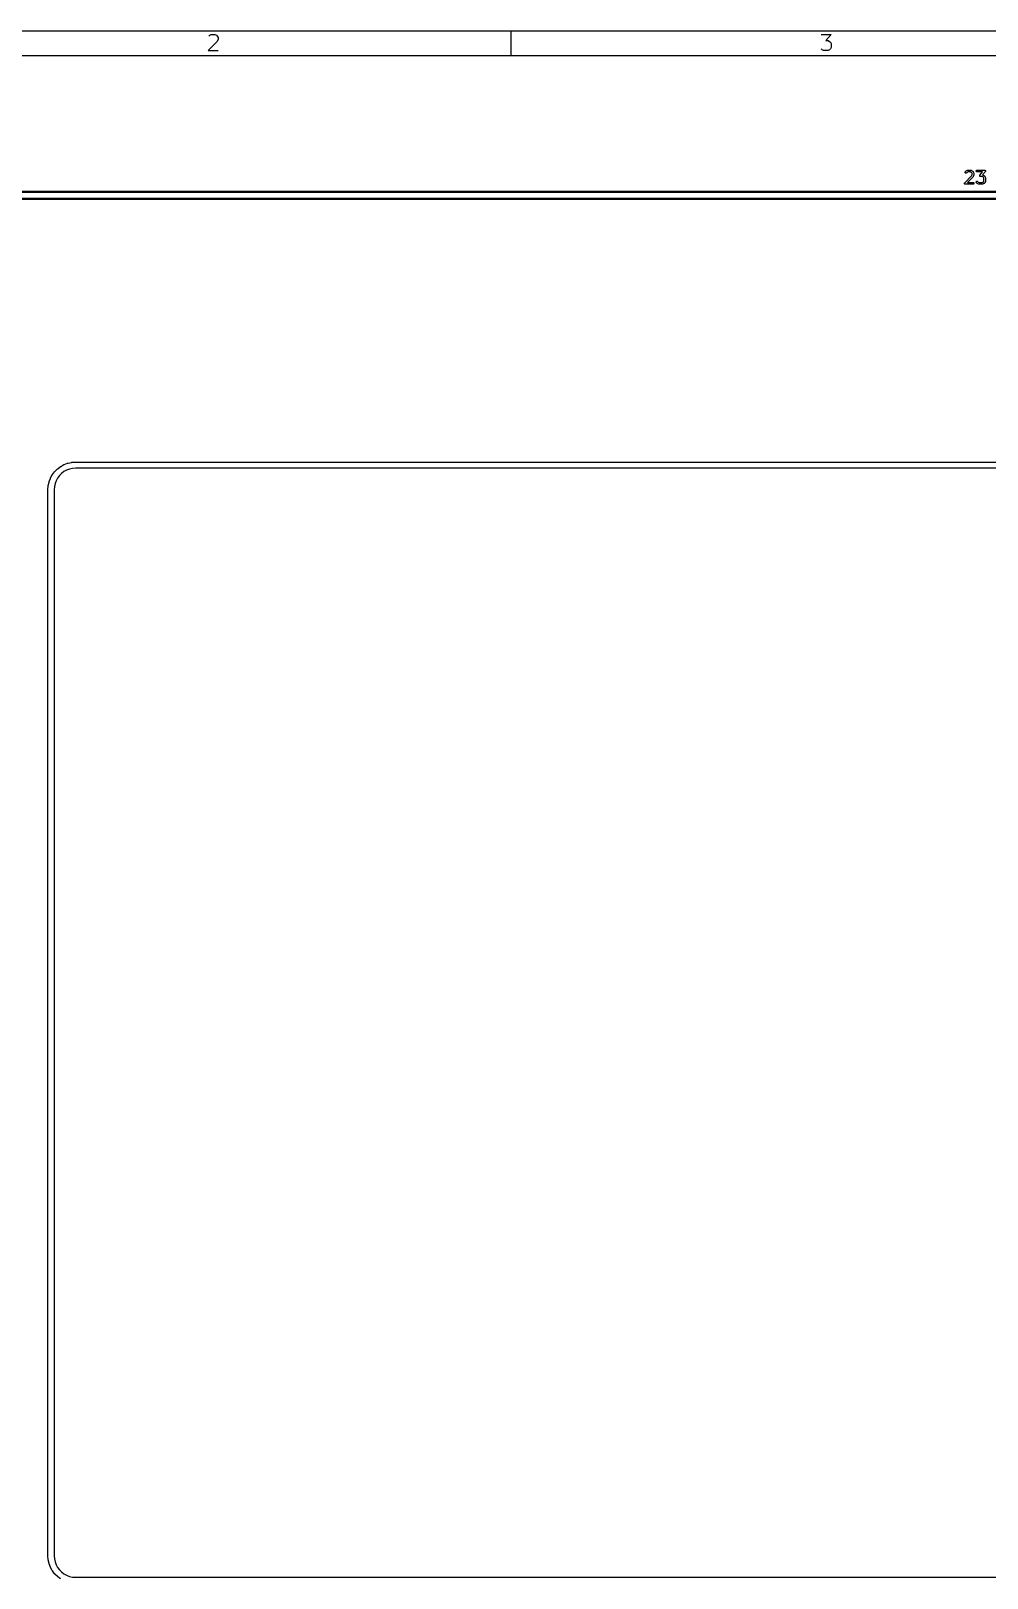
# Model space of a CAD drawing. Header units: inches. Extents: x 0.4 to 11.3, y -7.9 to -0.4.
# Drawn here: x 2.789 to 5.858, y -5.364 to -0.394 of the extents above; entities that cross this region are included whole.
import ezdxf

# ---------------------------------------------------------------- set-up
doc = ezdxf.new("R2010")
doc.units = ezdxf.units.IN
doc.header["$MEASUREMENT"] = 0
doc.layers.add('Adhesive', color=254, linetype='CONTINUOUS', true_color=0xb4dbd2)

msp = doc.modelspace()

# ---------------------------------------------------------------- linework, layer by layer
at = {"layer": 'Adhesive', "linetype": 'CONTINUOUS'}
for p, q in [((5.7889, -0.8456), (5.7907, -0.8437)), ((5.7907, -0.8437), (5.791, -0.8435)), ((5.791, -0.8435), (5.791, -0.8434)), ((5.791, -0.8434), (5.7911, -0.8434)), ((5.7911, -0.8434), (5.7912, -0.8433)), ((5.7912, -0.8433), (5.7913, -0.8433)), ((5.7913, -0.8433), (5.7915, -0.8431)), ((5.7915, -0.8431), (5.7953, -0.8412)), ((5.7953, -0.8412), (5.7958, -0.841)), ((5.7958, -0.841), (5.7959, -0.841)), ((5.7959, -0.841), (5.796, -0.841)), ((5.796, -0.841), (5.7966, -0.8409)), ((5.7966, -0.8409), (5.806, -0.8409)), ((5.806, -0.8409), (5.8065, -0.841)), ((5.8065, -0.841), (5.8066, -0.841)), ((5.8066, -0.841), (5.8067, -0.841)), ((5.8067, -0.841), (5.8073, -0.8412)), ((5.8073, -0.8412), (5.811, -0.8431)), ((5.811, -0.8431), (5.8113, -0.8433)), ((5.8113, -0.8433), (5.8113, -0.8433)), ((5.8113, -0.8433), (5.8114, -0.8434)), ((5.8114, -0.8434), (5.8115, -0.8434)), ((5.8115, -0.8434), (5.8116, -0.8435)), ((5.8116, -0.8435), (5.8118, -0.8437)), ((5.8118, -0.8437), (5.8137, -0.8456)), ((5.8237, -0.8433), (5.8241, -0.8423)), ((5.8237, -0.8445), (5.8237, -0.8433)), ((5.8241, -0.8455), (5.8237, -0.8445)), ((5.8241, -0.8423), (5.8249, -0.8414)), ((5.8249, -0.8414), (5.826, -0.841)), ((5.826, -0.841), (5.8266, -0.8409)), ((5.8266, -0.8409), (5.8509, -0.8409)), ((5.8509, -0.8409), (5.8513, -0.841)), ((5.8513, -0.841), (5.8513, -0.841)), ((5.8513, -0.841), (5.8514, -0.841)), ((5.8514, -0.841), (5.8515, -0.841)), ((5.8515, -0.841), (5.852, -0.8412)), ((5.852, -0.8412), (5.8524, -0.8413)), ((5.8524, -0.8413), (5.8525, -0.8414)), ((5.8525, -0.8414), (5.8526, -0.8414)), ((5.8526, -0.8414), (5.8529, -0.8418)), ((5.8529, -0.8418), (5.8533, -0.8421)), ((5.8533, -0.8421), (5.8533, -0.8422)), ((5.8533, -0.8422), (5.8534, -0.8423)), ((5.8534, -0.8423), (5.8536, -0.8427)), ((5.8537, -0.8449), (5.8535, -0.8454)), ((5.8536, -0.8427), (5.8538, -0.8431)), ((5.8538, -0.8445), (5.8537, -0.8449)), ((5.8538, -0.8431), (5.8538, -0.8432)), ((5.8538, -0.8432), (5.8538, -0.8433)), ((5.8538, -0.8433), (5.8538, -0.8438)), ((5.8538, -0.8438), (5.8539, -0.8443)), ((5.8539, -0.8443), (5.8538, -0.8444)), ((5.8538, -0.8444), (5.8538, -0.8445)), ((5.7862, -0.8827), (5.7866, -0.8816)), ((5.7862, -0.8838), (5.7862, -0.8827)), ((5.7866, -0.8849), (5.7862, -0.8838)), ((5.7866, -0.8816), (5.787, -0.8812)), ((5.7874, -0.8857), (5.7866, -0.8849)), ((5.787, -0.8812), (5.809, -0.8592)), ((5.7885, -0.8862), (5.7874, -0.8857)), ((5.7881, -0.8471), (5.7885, -0.846)), ((5.7881, -0.8482), (5.7881, -0.8471)), ((5.7885, -0.8493), (5.7881, -0.8482)), ((5.7885, -0.846), (5.7889, -0.8456)), ((5.7893, -0.8501), (5.7885, -0.8493)), ((5.7891, -0.8862), (5.7885, -0.8862)), ((5.8135, -0.8862), (5.7891, -0.8862)), ((5.7904, -0.8505), (5.7893, -0.8501)), ((5.7915, -0.8505), (5.7904, -0.8505)), ((5.7926, -0.8501), (5.7915, -0.8505)), ((5.793, -0.8497), (5.7926, -0.8501)), ((5.7946, -0.8482), (5.793, -0.8497)), ((5.7973, -0.8468), (5.7946, -0.8482)), ((5.8137, -0.8629), (5.7962, -0.8803)), ((5.7962, -0.8803), (5.8135, -0.8803)), ((5.8053, -0.8468), (5.7973, -0.8468)), ((5.808, -0.8482), (5.8053, -0.8468)), ((5.8092, -0.8494), (5.808, -0.8482)), ((5.809, -0.8592), (5.8105, -0.8547)), ((5.8105, -0.8521), (5.8092, -0.8494)), ((5.8105, -0.8547), (5.8105, -0.8521)), ((5.8135, -0.8803), (5.814, -0.8804)), ((5.814, -0.8862), (5.8135, -0.8862)), ((5.8137, -0.8456), (5.8139, -0.8458)), ((5.814, -0.8624), (5.8137, -0.8629)), ((5.8139, -0.8458), (5.8139, -0.8458)), ((5.8139, -0.8458), (5.814, -0.8459)), ((5.814, -0.8459), (5.814, -0.846)), ((5.814, -0.846), (5.8141, -0.8461)), ((5.8141, -0.8623), (5.814, -0.8624)), ((5.814, -0.8804), (5.8151, -0.8808)), ((5.8151, -0.8857), (5.814, -0.8862)), ((5.8141, -0.8461), (5.8142, -0.8463)), ((5.8144, -0.8617), (5.8141, -0.8622)), ((5.8141, -0.8622), (5.8141, -0.8623)), ((5.8142, -0.8463), (5.8161, -0.8501)), ((5.8163, -0.8561), (5.8144, -0.8617)), ((5.8151, -0.8808), (5.8159, -0.8816)), ((5.8159, -0.8849), (5.8151, -0.8857)), ((5.8159, -0.8816), (5.8164, -0.8827)), ((5.8164, -0.8838), (5.8159, -0.8849)), ((5.8161, -0.8501), (5.8163, -0.8506)), ((5.8163, -0.8506), (5.8163, -0.8507)), ((5.8163, -0.8507), (5.8164, -0.8508)), ((5.8164, -0.8557), (5.8163, -0.8558)), ((5.8163, -0.8558), (5.8163, -0.8561)), ((5.8164, -0.8508), (5.8164, -0.8514)), ((5.8164, -0.8514), (5.8164, -0.8551)), ((5.8164, -0.8551), (5.8164, -0.8554)), ((5.8164, -0.8554), (5.8164, -0.8555)), ((5.8164, -0.8555), (5.8164, -0.8556)), ((5.8164, -0.8556), (5.8164, -0.8557)), ((5.8164, -0.8827), (5.8164, -0.8838)), ((5.8237, -0.8789), (5.8241, -0.8779)), ((5.8237, -0.8801), (5.8237, -0.8789)), ((5.8241, -0.8812), (5.8237, -0.8801)), ((5.8249, -0.8463), (5.8241, -0.8455)), ((5.8241, -0.8779), (5.8249, -0.8771)), ((5.8245, -0.8816), (5.8241, -0.8812)), ((5.8264, -0.8835), (5.8245, -0.8816)), ((5.826, -0.8468), (5.8249, -0.8463)), ((5.8249, -0.8771), (5.826, -0.8766)), ((5.8266, -0.8468), (5.826, -0.8468)), ((5.826, -0.8766), (5.8272, -0.8766)), ((5.8266, -0.8837), (5.8264, -0.8835)), ((5.8444, -0.8468), (5.8266, -0.8468)), ((5.8267, -0.8838), (5.8266, -0.8837)), ((5.8266, -0.8837), (5.8266, -0.8837)), ((5.8268, -0.8838), (5.8267, -0.8838)), ((5.8269, -0.8839), (5.8268, -0.8838)), ((5.8271, -0.884), (5.8269, -0.8839)), ((5.8309, -0.8859), (5.8271, -0.884)), ((5.8272, -0.8766), (5.8282, -0.8771)), ((5.8282, -0.8771), (5.8287, -0.8774)), ((5.8287, -0.8774), (5.8302, -0.879)), ((5.8302, -0.879), (5.8329, -0.8803)), ((5.8314, -0.8861), (5.8309, -0.8859)), ((5.8315, -0.8861), (5.8314, -0.8861)), ((5.8316, -0.8862), (5.8315, -0.8861)), ((5.8322, -0.8862), (5.8316, -0.8862)), ((5.8435, -0.8862), (5.8322, -0.8862)), ((5.8329, -0.8803), (5.8428, -0.8803)), ((5.8349, -0.8583), (5.8351, -0.8579)), ((5.8349, -0.8584), (5.8349, -0.8583)), ((5.8349, -0.8585), (5.8349, -0.8584)), ((5.8349, -0.859), (5.8349, -0.8585)), ((5.8349, -0.8595), (5.8349, -0.859)), ((5.835, -0.8596), (5.8349, -0.8595)), ((5.835, -0.8597), (5.835, -0.8596)), ((5.8352, -0.8601), (5.835, -0.8597)), ((5.8351, -0.8579), (5.8353, -0.8574)), ((5.8354, -0.8605), (5.8352, -0.8601)), ((5.8353, -0.8573), (5.8354, -0.8572)), ((5.8353, -0.8574), (5.8353, -0.8573)), ((5.8354, -0.8572), (5.8356, -0.8569)), ((5.8354, -0.8572), (5.8354, -0.8572)), ((5.8354, -0.8606), (5.8354, -0.8605)), ((5.8355, -0.8607), (5.8354, -0.8606)), ((5.8358, -0.861), (5.8355, -0.8607)), ((5.8356, -0.8569), (5.8444, -0.8468)), ((5.8362, -0.8613), (5.8358, -0.861)), ((5.8363, -0.8614), (5.8362, -0.8613)), ((5.8364, -0.8614), (5.8363, -0.8614)), ((5.8368, -0.8616), (5.8364, -0.8614)), ((5.8373, -0.8618), (5.8368, -0.8616)), ((5.8374, -0.8618), (5.8373, -0.8618)), ((5.8375, -0.8618), (5.8374, -0.8618)), ((5.8374, -0.8618), (5.8374, -0.8618)), ((5.8378, -0.8618), (5.8375, -0.8618)), ((5.8428, -0.8618), (5.8378, -0.8618)), ((5.8455, -0.8632), (5.8428, -0.8618)), ((5.8428, -0.8803), (5.8455, -0.879)), ((5.844, -0.8862), (5.8435, -0.8862)), ((5.8441, -0.8861), (5.844, -0.8862)), ((5.8442, -0.8861), (5.8441, -0.8861)), ((5.8532, -0.8458), (5.8442, -0.856)), ((5.8442, -0.856), (5.8448, -0.8562)), ((5.8448, -0.8859), (5.8442, -0.8861)), ((5.8448, -0.8562), (5.8485, -0.8581)), ((5.8485, -0.884), (5.8448, -0.8859)), ((5.8466, -0.8644), (5.8455, -0.8632)), ((5.8455, -0.879), (5.8466, -0.8778)), ((5.848, -0.8671), (5.8466, -0.8644)), ((5.8466, -0.8778), (5.848, -0.8751)), ((5.848, -0.8751), (5.848, -0.8671)), ((5.8485, -0.8581), (5.8488, -0.8583)), ((5.8488, -0.8839), (5.8485, -0.884)), ((5.8488, -0.8583), (5.8488, -0.8583)), ((5.8488, -0.8583), (5.8489, -0.8584)), ((5.8489, -0.8838), (5.8488, -0.8838)), ((5.8488, -0.8838), (5.8488, -0.8839)), ((5.8489, -0.8584), (5.849, -0.8584)), ((5.849, -0.8837), (5.8489, -0.8838)), ((5.849, -0.8584), (5.8491, -0.8585)), ((5.8491, -0.8837), (5.849, -0.8837)), ((5.8491, -0.8585), (5.8493, -0.8587)), ((5.8493, -0.8835), (5.8491, -0.8837)), ((5.8493, -0.8587), (5.8512, -0.8606)), ((5.8512, -0.8816), (5.8493, -0.8835)), ((5.8512, -0.8606), (5.8513, -0.8608)), ((5.8513, -0.8814), (5.8512, -0.8816)), ((5.8513, -0.8608), (5.8514, -0.8608)), ((5.8514, -0.8813), (5.8513, -0.8814)), ((5.8514, -0.8608), (5.8515, -0.8609)), ((5.8515, -0.8812), (5.8514, -0.8813)), ((5.8515, -0.8609), (5.8515, -0.861)), ((5.8515, -0.861), (5.8516, -0.8611)), ((5.8516, -0.8811), (5.8515, -0.8812)), ((5.8515, -0.8812), (5.8515, -0.8812)), ((5.8516, -0.8611), (5.8517, -0.8613)), ((5.8517, -0.8808), (5.8516, -0.8811)), ((5.8517, -0.8613), (5.8536, -0.8651)), ((5.8536, -0.8771), (5.8517, -0.8808)), ((5.8534, -0.8456), (5.8532, -0.8458)), ((5.8535, -0.8454), (5.8534, -0.8455)), ((5.8534, -0.8455), (5.8534, -0.8455)), ((5.8534, -0.8455), (5.8534, -0.8456)), ((5.8536, -0.8651), (5.8538, -0.8656)), ((5.8538, -0.8765), (5.8536, -0.8771)), ((5.8538, -0.8656), (5.8538, -0.8657)), ((5.8538, -0.8657), (5.8538, -0.8658)), ((5.8538, -0.8658), (5.8539, -0.8664)), ((5.8539, -0.8758), (5.8538, -0.8763)), ((5.8538, -0.8763), (5.8538, -0.8764)), ((5.8538, -0.8764), (5.8538, -0.8765)), ((5.8539, -0.8664), (5.8539, -0.8758)), ((1.3025, -0.9087), (10.5457, -0.9087)), ((10.5457, -0.9126), (1.3025, -0.9126)), ((1.4125, -0.9312), (10.4356, -0.9312)), ((10.4356, -0.9351), (1.4126, -0.9351)), ((2.8847, -1.7925), (2.8945, -1.7871)), ((2.8945, -1.7871), (2.8952, -1.7868)), ((2.8952, -1.7868), (2.8958, -1.7865)), ((2.8958, -1.7865), (2.9063, -1.7826)), ((2.9063, -1.7826), (2.907, -1.7824)), ((2.907, -1.7824), (2.9077, -1.7822)), ((2.9077, -1.7822), (2.9186, -1.7798)), ((2.9186, -1.7798), (2.9193, -1.7797)), ((2.9193, -1.7797), (2.92, -1.7796)), ((2.92, -1.7796), (2.9312, -1.7788)), ((2.9312, -1.7788), (2.9316, -1.7788)), ((2.9316, -1.7788), (2.9319, -1.7788)), ((2.9319, -1.7788), (8.9162, -1.7788)), ((2.8472, -1.8417), (2.8511, -1.8312)), ((2.8511, -1.8312), (2.8514, -1.8306)), ((2.8514, -1.8306), (2.8517, -1.8299)), ((2.8517, -1.8299), (2.8571, -1.8201)), ((2.8571, -1.8201), (2.8575, -1.8195)), ((2.8575, -1.8195), (2.8578, -1.8189)), ((2.8578, -1.8189), (2.8646, -1.8099)), ((2.8646, -1.8099), (2.865, -1.8094)), ((2.865, -1.8094), (2.8655, -1.8088)), ((2.8655, -1.8088), (2.8734, -1.8009)), ((2.8693, -1.8387), (2.8659, -1.848)), ((2.874, -1.8301), (2.8693, -1.8387)), ((2.8734, -1.8009), (2.874, -1.8004)), ((2.874, -1.8004), (2.8745, -1.8)), ((2.8799, -1.8223), (2.874, -1.8301)), ((2.8745, -1.8), (2.8835, -1.7932)), ((2.8868, -1.8153), (2.8799, -1.8223)), ((2.8835, -1.7932), (2.8841, -1.7929)), ((2.8841, -1.7929), (2.8847, -1.7925)), ((2.8947, -1.8094), (2.8868, -1.8153)), ((2.9033, -1.8047), (2.8947, -1.8094)), ((2.9125, -1.8013), (2.9033, -1.8047)), ((2.9221, -1.7992), (2.9125, -1.8013)), ((2.9323, -1.7985), (2.9221, -1.7992)), ((8.9158, -1.7985), (2.9323, -1.7985)), ((2.8434, -1.8667), (2.8442, -1.8555)), ((2.8434, -1.867), (2.8434, -1.8667)), ((2.8434, -1.8674), (2.8434, -1.867)), ((2.8434, -5.2926), (2.8434, -1.8674)), ((2.8442, -1.8555), (2.8443, -1.8548)), ((2.8443, -1.8548), (2.8444, -1.8541)), ((2.8444, -1.8541), (2.8468, -1.8431)), ((2.8468, -1.8431), (2.847, -1.8424)), ((2.847, -1.8424), (2.8472, -1.8417)), ((2.8638, -1.8576), (2.863, -1.8677)), ((2.863, -1.8677), (2.863, -5.2922)), ((2.8659, -1.848), (2.8638, -1.8576)), ((2.8434, -5.2929), (2.8434, -5.2926)), ((2.8434, -5.2933), (2.8434, -5.2929)), ((2.8442, -5.3045), (2.8434, -5.2933)), ((2.8443, -5.3052), (2.8442, -5.3045)), ((2.8444, -5.3059), (2.8443, -5.3052)), ((2.8468, -5.3168), (2.8444, -5.3059)), ((2.847, -5.3175), (2.8468, -5.3168)), ((2.8472, -5.3182), (2.847, -5.3175)), ((2.8511, -5.3287), (2.8472, -5.3182)), ((2.863, -5.2922), (2.8638, -5.3024)), ((2.8638, -5.3024), (2.8659, -5.312)), ((2.8659, -5.312), (2.8693, -5.3212)), ((2.8514, -5.3293), (2.8511, -5.3287)), ((2.8517, -5.33), (2.8514, -5.3293)), ((2.8571, -5.3398), (2.8517, -5.33)), ((2.8575, -5.3404), (2.8571, -5.3398)), ((2.8578, -5.341), (2.8575, -5.3404)), ((2.8646, -5.35), (2.8578, -5.341)), ((2.865, -5.3505), (2.8646, -5.35)), ((2.8655, -5.3511), (2.865, -5.3505)), ((2.8734, -5.359), (2.8655, -5.3511)), ((2.8693, -5.3212), (2.874, -5.3298)), ((2.874, -5.3595), (2.8734, -5.359)), ((2.874, -5.3298), (2.8799, -5.3377)), ((2.8745, -5.3599), (2.874, -5.3595)), ((2.8835, -5.3667), (2.8745, -5.3599)), ((2.8799, -5.3377), (2.8868, -5.3446)), ((2.8868, -5.3446), (2.8947, -5.3505)), ((2.8947, -5.3505), (2.9033, -5.3552)), ((2.9033, -5.3552), (2.9125, -5.3586)), ((2.9125, -5.3586), (2.9221, -5.3607)), ((2.9221, -5.3607), (2.9323, -5.3615)), ((2.9323, -5.3615), (8.9158, -5.3615))]:
    msp.add_line(p, q, dxfattribs=at)
at = {"layer": 'BLACK', "linetype": 'CONTINUOUS'}
for p, q in [((0.3937, -0.3937), (11.2993, -0.3937)), ((4.3307, -0.4724), (4.3307, -0.3937)), ((3.3869, -0.4272), (3.3577, -0.4564)), ((3.3601, -0.4101), (3.3625, -0.4077)), ((3.3625, -0.4077), (3.3674, -0.4053)), ((3.3674, -0.4053), (3.3796, -0.4053)), ((3.3796, -0.4053), (3.3845, -0.4077)), ((3.3845, -0.4077), (3.3869, -0.4101)), ((3.3869, -0.4101), (3.3893, -0.415)), ((3.3893, -0.4199), (3.3869, -0.4272)), ((3.3893, -0.415), (3.3893, -0.4199)), ((5.3262, -0.4053), (5.3578, -0.4053)), ((5.3578, -0.4053), (5.3408, -0.4248)), ((5.3408, -0.4248), (5.3481, -0.4248)), ((5.3481, -0.4248), (5.353, -0.4272)), ((5.353, -0.4272), (5.3554, -0.4296)), ((5.3554, -0.4296), (5.3578, -0.4345)), ((5.3578, -0.4467), (5.3554, -0.4516)), ((5.3578, -0.4345), (5.3578, -0.4467)), ((0.4724, -0.4724), (11.2206, -0.4724)), ((3.3577, -0.4564), (3.3893, -0.4564)), ((5.3286, -0.454), (5.3262, -0.4516)), ((5.3335, -0.4564), (5.3286, -0.454)), ((5.3481, -0.4564), (5.3335, -0.4564)), ((5.353, -0.454), (5.3481, -0.4564)), ((5.3554, -0.4516), (5.353, -0.454))]:
    msp.add_line(p, q, dxfattribs=at)

doc.saveas('drawing.dxf')
